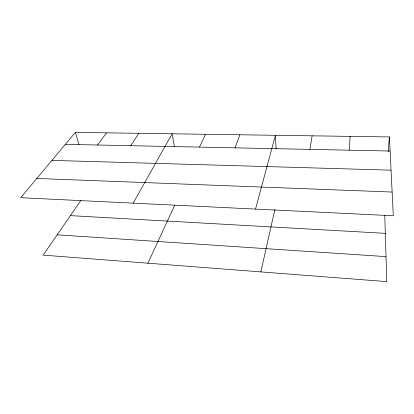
<?xml version="1.0" encoding="UTF-8"?>
<svg xmlns="http://www.w3.org/2000/svg" width="414" height="414" viewBox="0 0 414 414"><rect width="100%" height="100%" fill="white"/><g stroke="black" fill="none" stroke-linecap="round" stroke-linejoin="round"><path stroke-width="0.62" d="M349.281 150.189L350.115 136.377M388.151 151.622L389.398 136.946L75.374 132.387L20.7 197.701L393.3 215.766L389.398 136.946M309.884 149.376L312.14 135.828M260.856 271.905L274.87 209.494M255.516 209.086L275.413 135.295L276.148 149.102M235.043 147.834L239.872 134.778M147.938 263.206L174.682 205.256M199.47 147.105L205.463 134.276M133.179 203.155L172.126 133.794L174.439 146.799M130.731 145.687L138.85 133.308M80.782 200.557L43.18 255.127L386.774 281.613L384.782 215.378M97.523 145.003L106.615 132.842M65.365 144.341L390.091 151.032M51.941 160.384L391.044 170.164M36.815 178.45L392.125 192.049M70.401 215.627L385.325 233.341M57.173 234.816L386.024 256.618M75.374 132.387L78.981 144.631"/></g></svg>
